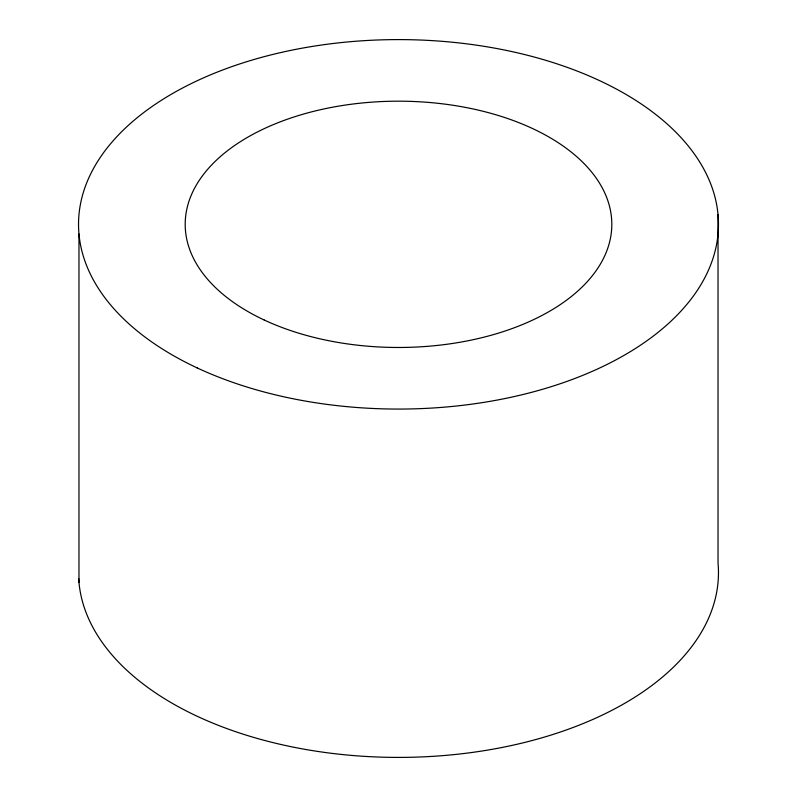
<?xml version="1.0" encoding="UTF-8"?>
<svg xmlns="http://www.w3.org/2000/svg" width="797" height="797" viewBox="0 0 797 797"><rect width="100%" height="100%" fill="white"/><g stroke="black" fill="none" stroke-linecap="round" stroke-linejoin="round"><path stroke-width="1.2" d="M718.027 214.662L718.027 563.001A319.966 184.735 0 0 1 412.129 757.24A319.966 184.735 0 0 1 78.704 578.732M78.973 233.999L78.973 582.338M197.138 367.895A319.966 184.735 0 0 0 714.53 253.227A319.966 184.735 0 0 0 283.832 51.865A319.966 184.735 0 0 0 197.138 367.895M264.255 320.035A213.317 123.156 0 0 0 609.187 243.593A213.317 123.156 0 0 0 322.058 109.358A213.317 123.156 0 0 0 264.255 320.035"/></g></svg>
